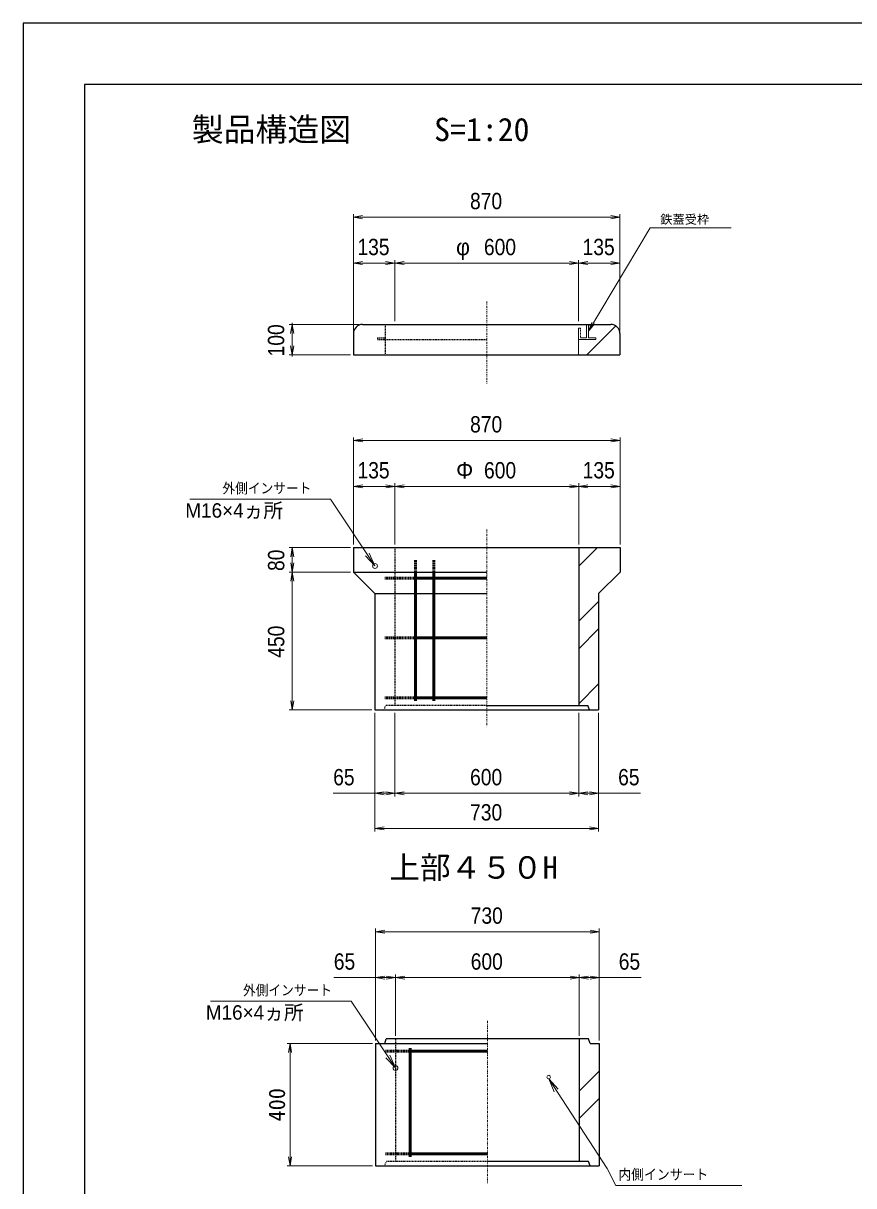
# Model space of a CAD drawing. Units: millimetres, scale not verified. Extents: x -210 to 210, y -148 to 148.
# Drawn here: x -210 to -74.5, y -41.3 to 148.5 of the extents above; entities that cross this region are included whole.
import ezdxf
from ezdxf.enums import TextEntityAlignment as Align

# ---------------------------------------------------------------- set-up
doc = ezdxf.new("R2010")
doc.units = ezdxf.units.MM
doc.linetypes.add('USER1', pattern=[12.95, 6.35, -3.175, 0.25, -3.175])
doc.linetypes.add('USER2', pattern=[4.7625, 3.175, -1.5875])
doc.layers.add('0-0', color=7, linetype='Continuous')
for name, color, linetype, lineweight in [('0-1_0', 9, 'Continuous', 25), ('0-2_dims', 2, 'Continuous', 13), ('0-3_pen1実線', 4, 'Continuous', 13), ('0-4_pen2実線', 3, 'Continuous', 13), ('0-5_pen3実線', 7, 'Continuous', 25), ('0-6_pen4実線', 6, 'Continuous', 25), ('0-7_pen1一点', 4, 'USER1', 13), ('0-8_pen2破線', 3, 'USER2', 25), ('0-A_鉄筋 1', 7, 'Continuous', 50), ('0-B_鉄筋 2', 7, 'USER2', 50)]:
    doc.layers.add(name, color=color, linetype=linetype, lineweight=lineweight)
doc.styles.add('ＭＳ ゴシック', font='')
doc.styles.add('ＭＳ Ｐゴシック', font='')
doc.styles.get('ＭＳ ゴシック').set_extended_font_data('MS Gothic')
doc.styles.get('ＭＳ Ｐゴシック').set_extended_font_data('MS PGothic')

# ---------------------------------------------------------------- blocks, each defined once
blk = doc.blocks.new('部分図 1')
at = {"layer": '0-1_0'}
blk.add_lwpolyline([(0, 0), (8400, 0), (8400, 5940), (0, 5940)], close=True, dxfattribs=at)
at = {"layer": '0-2_dims'}
for p, q in [((1077.75, 4936.91), (1077.75, 5316.86)), ((1947.75, 4936.91), (1947.75, 5316.86)), ((1947.75, 5306.86), (1077.75, 5306.86)), ((1077.75, 4936.91), (1077.75, 5166.86)), ((1212.75, 4966.91), (1212.75, 5166.86)), ((1212.75, 4966.91), (1212.75, 5166.86)), ((1812.75, 4966.91), (1812.75, 5166.86)), ((1812.75, 4966.91), (1812.75, 5166.86)), ((1947.75, 4936.91), (1947.75, 5166.86)), ((1212.75, 5156.86), (1077.75, 5156.86)), ((1212.75, 5156.86), (1812.75, 5156.86)), ((1812.75, 5156.86), (1947.75, 5156.86)), ((1097.75, 4956.91), (867.81, 4956.91)), ((877.81, 4956.91), (877.81, 4961.46)), ((877.81, 4956.91), (877.81, 4856.91)), ((1067.75, 4856.91), (867.81, 4856.91)), ((877.81, 4856.91), (877.81, 4852.36)), ((1078, 4238), (1078, 4587.95)), ((1948, 4577.95), (1078, 4577.95)), ((1948, 4238), (1948, 4587.95)), ((1078, 4238), (1078, 4437.95)), ((1213, 4427.95), (1078, 4427.95)), ((1213, 4238), (1213, 4437.95)), ((1213, 4238), (1213, 4437.95)), ((1213, 4427.95), (1813, 4427.95)), ((1813, 4238), (1813, 4437.95)), ((1813, 4238), (1813, 4437.95)), ((1813, 4427.95), (1948, 4427.95)), ((1948, 4238), (1948, 4437.95)), ((1068, 4228), (868.06, 4228)), ((878.06, 4148), (878.06, 4228)), ((1068, 4148), (868.06, 4148)), ((1068, 4148), (868.06, 4148)), ((878.06, 4148), (878.06, 3698)), ((1138, 3698), (868.06, 3698)), ((1148, 3688), (1148, 3415.86)), ((1148, 3688), (1148, 3301)), ((1213, 3688), (1213, 3415.86)), ((1213, 3688), (1213, 3415.86)), ((1813, 3688), (1813, 3415.86)), ((1813, 3688), (1813, 3415.86)), ((1878, 3688), (1878, 3415.86)), ((1878, 3688), (1878, 3301)), ((1213, 3425.86), (1813, 3425.86)), ((1148, 3311), (1878, 3311)), ((1150, 2619), (1150, 2983.95)), ((1880, 2973.95), (1150, 2973.95)), ((1880, 2619), (1880, 2983.95)), ((1150, 2619), (1150, 2833.95)), ((1215, 2634), (1215, 2833.95)), ((1215, 2634), (1215, 2833.95)), ((1215, 2823.95), (1815, 2823.95)), ((1815, 2634), (1815, 2833.95)), ((1815, 2634), (1815, 2833.95)), ((1880, 2619), (1880, 2833.95))]:
    blk.add_line(p, q, dxfattribs=at)
at = {"layer": '0-2_dims', "lineweight": 18}
for p, q in [((2075.95, 5271.89), (2310.26, 5271.89)), ((958.07, 4386.38), (543.76, 4386.38)), ((1025.07, 2747.38), (610.76, 2747.38)), ((1140, 2609), (861, 2609)), ((871, 2609), (871, 2209)), ((1140, 2209), (861, 2209)), ((1934.54, 2145.62), (2345.52, 2145.62))]:
    blk.add_line(p, q, dxfattribs=at)
at = {"layer": '0-2_dims'}
for points in [[(1107.75, 5311.86), (1077.75, 5306.86), (1107.75, 5301.86)], [(1917.75, 5301.86), (1947.75, 5306.86), (1917.75, 5311.86)], [(1844.75, 4934.91), (2045.95, 5271.89), (2075.95, 5271.89)], [(1107.75, 5161.86), (1077.75, 5156.86), (1107.75, 5151.86)], [(1182.75, 5151.86), (1212.75, 5156.86), (1182.75, 5161.86)], [(1242.75, 5161.86), (1212.75, 5156.86), (1242.75, 5151.86)], [(1782.75, 5151.86), (1812.75, 5156.86), (1782.75, 5161.86)], [(1842.75, 5161.86), (1812.75, 5156.86), (1842.75, 5151.86)], [(1917.75, 5151.86), (1947.75, 5156.86), (1917.75, 5161.86)], [(882.81, 4926.91), (877.81, 4956.91), (872.81, 4926.91)], [(1855.84, 4963.23), (1844.75, 4934.91), (1864.43, 4958.1)], [(872.81, 4886.91), (877.81, 4856.91), (882.81, 4886.91)], [(1108, 4582.95), (1078, 4577.95), (1108, 4572.95)], [(1918, 4572.95), (1948, 4577.95), (1918, 4582.95)], [(1108, 4432.95), (1078, 4427.95), (1108, 4422.95)], [(1183, 4422.95), (1213, 4427.95), (1183, 4432.95)], [(1243, 4432.95), (1213, 4427.95), (1243, 4422.95)], [(1783, 4422.95), (1813, 4427.95), (1783, 4432.95)], [(1843, 4432.95), (1813, 4427.95), (1843, 4422.95)], [(1918, 4422.95), (1948, 4427.95), (1918, 4432.95)], [(1148, 4168), (1003.07, 4386.38), (958.07, 4386.38)], [(883.06, 4198), (878.06, 4228), (873.06, 4198)], [(873.06, 4178), (878.06, 4148), (883.06, 4178)], [(1116.87, 4201.35), (1148, 4168), (1129.37, 4209.64)], [(883.06, 4118), (878.06, 4148), (873.06, 4118)], [(873.06, 3728), (878.06, 3698), (883.06, 3728)], [(1213, 3425.86), (1148, 3425.86), (1011.6, 3425.86)], [(1178, 3430.86), (1148, 3425.86), (1178, 3420.86)], [(1183, 3420.86), (1213, 3425.86), (1183, 3430.86)], [(1243, 3430.86), (1213, 3425.86), (1243, 3420.86)], [(1783, 3420.86), (1813, 3425.86), (1783, 3430.86)], [(1843, 3430.86), (1813, 3425.86), (1843, 3420.86)], [(1813, 3425.86), (1878, 3425.86), (2014.4, 3425.86)], [(1848, 3420.86), (1878, 3425.86), (1848, 3430.86)], [(1178, 3316), (1148, 3311), (1178, 3306)], [(1848, 3306), (1878, 3311), (1848, 3316)], [(1180, 2978.95), (1150, 2973.95), (1180, 2968.95)], [(1850, 2968.95), (1880, 2973.95), (1850, 2978.95)], [(1215, 2823.95), (1150, 2823.95), (1013.6, 2823.95)], [(1180, 2828.95), (1150, 2823.95), (1180, 2818.95)], [(1185, 2818.95), (1215, 2823.95), (1185, 2828.95)], [(1245, 2828.95), (1215, 2823.95), (1245, 2818.95)], [(1785, 2818.95), (1815, 2823.95), (1785, 2828.95)], [(1845, 2828.95), (1815, 2823.95), (1845, 2818.95)], [(1815, 2823.95), (1880, 2823.95), (2016.4, 2823.95)], [(1850, 2818.95), (1880, 2823.95), (1850, 2828.95)], [(1215, 2529), (1070.07, 2747.38), (1025.07, 2747.38)], [(1183.87, 2562.35), (1215, 2529), (1196.37, 2570.64)], [(1745.9, 2459.44), (1715, 2493), (1733.35, 2451.23)], [(1715, 2493), (1906.16, 2200.63), (1934.54, 2145.62)]]:
    blk.add_lwpolyline(points, dxfattribs=at)
at = {"layer": '0-2_dims', "lineweight": 18}
for points in [[(876, 2579), (871, 2609), (866, 2579)], [(866, 2239), (871, 2209), (876, 2239)]]:
    blk.add_lwpolyline(points, dxfattribs=at)
at = {"layer": '0-3_pen1実線'}
for p, q in [((1839.24, 4856.91), (1934.2, 4951.87)), ((1844.75, 4952.23), (1849.44, 4956.91)), ((1813, 4167.05), (1873.95, 4228)), ((1813, 3987.44), (1878, 4052.44)), ((1813, 3897.64), (1878, 3962.64)), ((1813, 3718.03), (1878, 3783.03)), ((1815, 2453.59), (1880, 2518.59)), ((1815, 2363.79), (1880, 2428.79))]:
    blk.add_line(p, q, dxfattribs=at)
at = {"layer": '0-4_pen2実線'}
for p, q in [((1812.75, 4944.41), (1812.75, 4906.91)), ((1812.75, 4944.41), (1818.75, 4944.41)), ((1838.75, 4956.91), (1838.75, 4912.91)), ((1844.75, 4956.91), (1844.75, 4912.91)), ((1868.75, 4906.91), (1812.75, 4906.91)), ((1812.75, 4906.91), (1812.75, 4856.91)), ((1838.75, 4912.91), (1818.75, 4912.91)), ((1868.75, 4912.91), (1844.75, 4912.91)), ((1868.75, 4912.91), (1868.75, 4906.91))]:
    blk.add_line(p, q, dxfattribs=at)
at = {"layer": '0-4_pen2実線', "linetype": 'USER2'}
blk.add_line((1818.75, 4944.41), (1818.75, 4912.91), dxfattribs=at)
at = {"layer": '0-4_pen2実線'}
for centre, radius in [((1148, 4168), 8), ((1215, 2529), 8), ((1715, 2499), 6)]:
    blk.add_circle(centre, radius, dxfattribs=at)
at = {"layer": '0-5_pen3実線'}
for p, q in [((1107.75, 4956.91), (1917.75, 4956.91)), ((1077.75, 4926.91), (1077.75, 4856.91)), ((1947.75, 4926.91), (1947.75, 4856.91)), ((1077.75, 4856.91), (1947.75, 4856.91)), ((1078, 4228), (1948, 4228)), ((1078, 4228), (1078, 4148)), ((1813, 4228), (1813, 3713)), ((1948, 4228), (1948, 4148)), ((1148, 4078), (1078, 4148)), ((1078, 4148), (1513, 4148)), ((1878, 4078), (1948, 4148)), ((1148, 4078), (1148, 3698)), ((1148, 4078), (1513, 4078)), ((1878, 4078), (1878, 3698)), ((1148, 3698), (1878, 3698)), ((1513, 3713), (1843, 3713)), ((1848, 3698), (1843, 3713)), ((1180, 2609), (1185, 2624)), ((1845, 2624), (1185, 2624)), ((1815, 2624), (1815, 2224)), ((1850, 2609), (1845, 2624)), ((1150, 2609), (1150, 2209)), ((1150, 2609), (1515, 2609)), ((1150, 2209), (1880, 2209)), ((1845, 2224), (1515, 2224)), ((1850, 2209), (1845, 2224))]:
    blk.add_line(p, q, dxfattribs=at)
blk.add_lwpolyline([(1850, 2609), (1880, 2609), (1880, 2209)], dxfattribs=at)
for centre, start, end in [((1107.75, 4926.91), 90, 180), ((1917.75, 4926.91), 0, 90)]:
    blk.add_arc(centre, 30, start, end, dxfattribs=at)
at = {"layer": '0-6_pen4実線'}
blk.add_lwpolyline([(200, 200), (8200, 200), (8200, 5740), (200, 5740)], close=True, dxfattribs=at)
at = {"layer": '0-7_pen1一点'}
for p, q in [((1512.75, 5030.98), (1512.75, 4763.36)), ((1513, 4286.72), (1513, 3644.79)), ((1515, 2682.72), (1515, 2153))]:
    blk.add_line(p, q, dxfattribs=at)
at = {"layer": '0-8_pen2破線'}
for p, q in [((1180.75, 4956.91), (1180.75, 4856.91)), ((1156.75, 4912.91), (1180.75, 4912.91)), ((1156.75, 4912.91), (1156.75, 4906.91)), ((1156.75, 4906.91), (1512.75, 4906.91)), ((1213, 4228), (1213, 3713)), ((1178, 3698), (1183, 3713)), ((1513, 3713), (1183, 3713)), ((1215, 2624), (1215, 2224)), ((1180, 2209), (1185, 2224)), ((1515, 2224), (1185, 2224))]:
    blk.add_line(p, q, dxfattribs=at)
at = {"layer": '0-A_鉄筋 1'}
for p, q in [((1280.5, 4148), (1280.5, 3728)), ((1340.5, 4148), (1340.5, 3728)), ((1280.5, 4128), (1513, 4128)), ((1280.5, 3933), (1513, 3933)), ((1280.5, 3738), (1513, 3738)), ((1262.5, 2594), (1262.5, 2239)), ((1262.5, 2584), (1515, 2584)), ((1262.5, 2249), (1515, 2249))]:
    blk.add_line(p, q, dxfattribs=at)
at = {"layer": '0-B_鉄筋 2'}
for p, q in [((1280.5, 4148), (1280.5, 4188)), ((1340.5, 4148), (1340.5, 4188)), ((1280.5, 4128), (1180.5, 4128)), ((1280.5, 3933), (1180.5, 3933)), ((1280.5, 3738), (1180.5, 3738)), ((1262.5, 2584), (1182.5, 2584)), ((1262.5, 2249), (1182.5, 2249))]:
    blk.add_line(p, q, dxfattribs=at)
at = {"layer": '0-2_dims', "color": 7, "style": 'ＭＳ Ｐゴシック', "width": 0.9}
for s, height, p in [('870', 53.32, (1458.21, 5316.86)), ('135', 53.32, (1090.71, 5166.86)), ('600', 53.32, (1503.66, 5166.86)), ('135', 53.32, (1825.71, 5166.86)), ('870', 53.32, (1458.45, 4587.95)), ('135', 53.32, (1090.95, 4437.95)), ('600', 53.32, (1503.91, 4437.95)), ('135', 53.32, (1825.95, 4437.95)), ('外側インサート', 33.79, (650.22, 4394.9)), ('65', 53.32, (1011.6, 3435.86)), ('600', 53.32, (1458.45, 3435.86)), ('65', 53.32, (1941.67, 3435.86)), ('730', 53.32, (1458.45, 3321)), ('730', 53.32, (1460.45, 2983.95)), ('65', 53.32, (1013.6, 2833.95)), ('600', 53.32, (1460.45, 2833.95)), ('65', 53.32, (1943.67, 2833.95)), ('外側インサート', 33.79, (717.22, 2755.9)), ('内側インサート', 34.13, (1942.39, 2154.07))]:
    blk.add_text(s, height=height, dxfattribs=at).set_placement(p, align=Align.BOTTOM_LEFT)
at = {"layer": '0-2_dims', "color": 7}
for s, height, style, p in [('鉄蓋受枠', 29.4, 'ＭＳ Ｐゴシック', (2078.81, 5276.25)), ('φ', 53.32, 'ＭＳ Ｐゴシック', (1412.75, 5166.86)), ('Φ', 53.32, 'ＭＳ Ｐゴシック', (1413, 4437.95)), ('M16×4ヵ所', 47.21, 'ＭＳ Ｐゴシック', (528.88, 4311.55)), ('上部４５０H', 73.31, 'ＭＳ ゴシック', (1195, 3125)), ('M16×4ヵ所', 47.21, 'ＭＳ Ｐゴシック', (595.88, 2672.55))]:
    blk.add_text(s, height=height, dxfattribs=dict(at, style=style)).set_placement(p, align=Align.BOTTOM_LEFT)
at = {"layer": '0-2_dims', "color": 7, "style": 'ＭＳ Ｐゴシック', "width": 0.9}
for s, p in [('100', (867.81, 4852.36)), ('80', (868.06, 4151.64)), ('450', (868.06, 3868.45))]:
    blk.add_text(s, height=53.32, rotation=90, dxfattribs=at).set_placement(p, align=Align.BOTTOM_LEFT)
at = {"layer": '0-2_dims', "color": 7, "style": 'ＭＳ ゴシック'}
blk.add_text('400', height=53.52, rotation=90, dxfattribs=at).set_placement((870.5, 2354.25), align=Align.BOTTOM_LEFT)
at = {"layer": '0-5_pen3実線', "style": 'ＭＳ ゴシック'}
for s, p in [('\u3000製品構造図\u3000', (446, 5532.16)), ('S=1:20', (1341.1, 5532.16))]:
    blk.add_text(s, height=76.24, dxfattribs=at).set_placement(p, align=Align.BOTTOM_LEFT)

msp = doc.modelspace()

# ---------------------------------------------------------------- block references
at = {"layer": '0-0', "xscale": 0.05, "yscale": 0.05}
msp.add_blockref('部分図 1', (-210, -148.5), dxfattribs=at)

doc.saveas('drawing.dxf')
